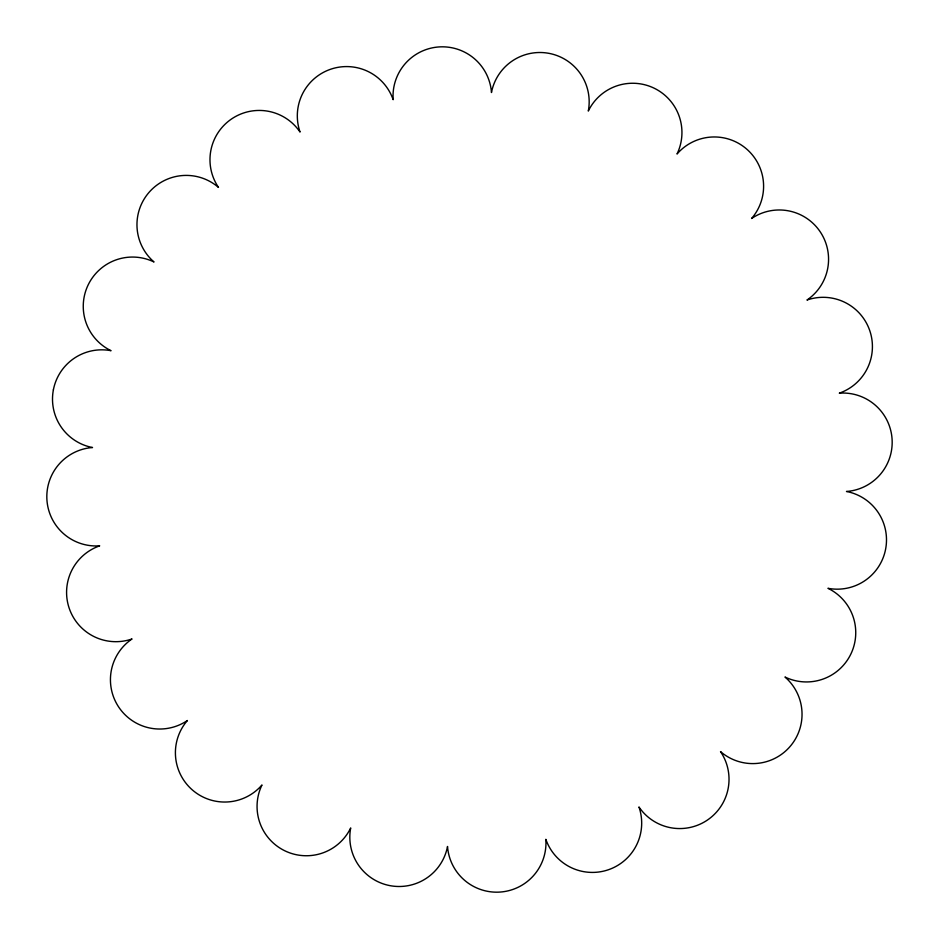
<?xml version="1.0" encoding="UTF-8"?>
<svg xmlns="http://www.w3.org/2000/svg" width="939" height="939" viewBox="0 0 939 939"><rect width="100%" height="100%" fill="white"/><g stroke="black" fill="none" stroke-linecap="round" stroke-linejoin="round"><path stroke-width="1.41" d="M53.382 389.849A49.286 49.286 0 0 0 92.527 447.527A49.286 49.286 0 0 0 46.95 500.264A49.286 49.286 0 0 0 99.687 545.841A49.286 49.286 0 0 0 69.31 608.578A49.286 49.286 0 0 0 132.047 638.954A49.286 49.286 0 0 0 118.936 707.407A49.286 49.286 0 0 0 187.401 720.518A49.286 49.286 0 0 0 192.46 790.039A49.286 49.286 0 0 0 261.981 784.981A49.286 49.286 0 0 0 284.857 850.816A49.286 49.286 0 0 0 350.705 827.94A49.286 49.286 0 0 0 389.849 885.618A49.286 49.286 0 0 0 447.527 846.473A49.286 49.286 0 0 0 500.264 892.05A49.286 49.286 0 0 0 545.841 839.313A49.286 49.286 0 0 0 608.578 869.69A49.286 49.286 0 0 0 638.954 806.953A49.286 49.286 0 0 0 707.407 820.064A49.286 49.286 0 0 0 720.518 751.599A49.286 49.286 0 0 0 790.039 746.54A49.286 49.286 0 0 0 784.981 677.019A49.286 49.286 0 0 0 850.816 654.143A49.286 49.286 0 0 0 827.94 588.295A49.286 49.286 0 0 0 885.618 549.151A49.286 49.286 0 0 0 846.473 491.473A49.286 49.286 0 0 0 892.05 438.736A49.286 49.286 0 0 0 839.313 393.159A49.286 49.286 0 0 0 869.69 330.422A49.286 49.286 0 0 0 806.953 300.046A49.286 49.286 0 0 0 820.064 231.593A49.286 49.286 0 0 0 751.599 218.482A49.286 49.286 0 0 0 746.54 148.961A49.286 49.286 0 0 0 677.019 154.019A49.286 49.286 0 0 0 654.143 88.184A49.286 49.286 0 0 0 588.295 111.06A49.286 49.286 0 0 0 549.151 53.382A49.286 49.286 0 0 0 491.473 92.527A49.286 49.286 0 0 0 438.736 46.95A49.286 49.286 0 0 0 393.159 99.687A49.286 49.286 0 0 0 330.422 69.31A49.286 49.286 0 0 0 300.046 132.047A49.286 49.286 0 0 0 231.593 118.936A49.286 49.286 0 0 0 218.482 187.401A49.286 49.286 0 0 0 148.961 192.46A49.286 49.286 0 0 0 154.019 261.981A49.286 49.286 0 0 0 88.184 284.857A49.286 49.286 0 0 0 111.06 350.705A49.286 49.286 0 0 0 53.382 389.849"/></g></svg>
